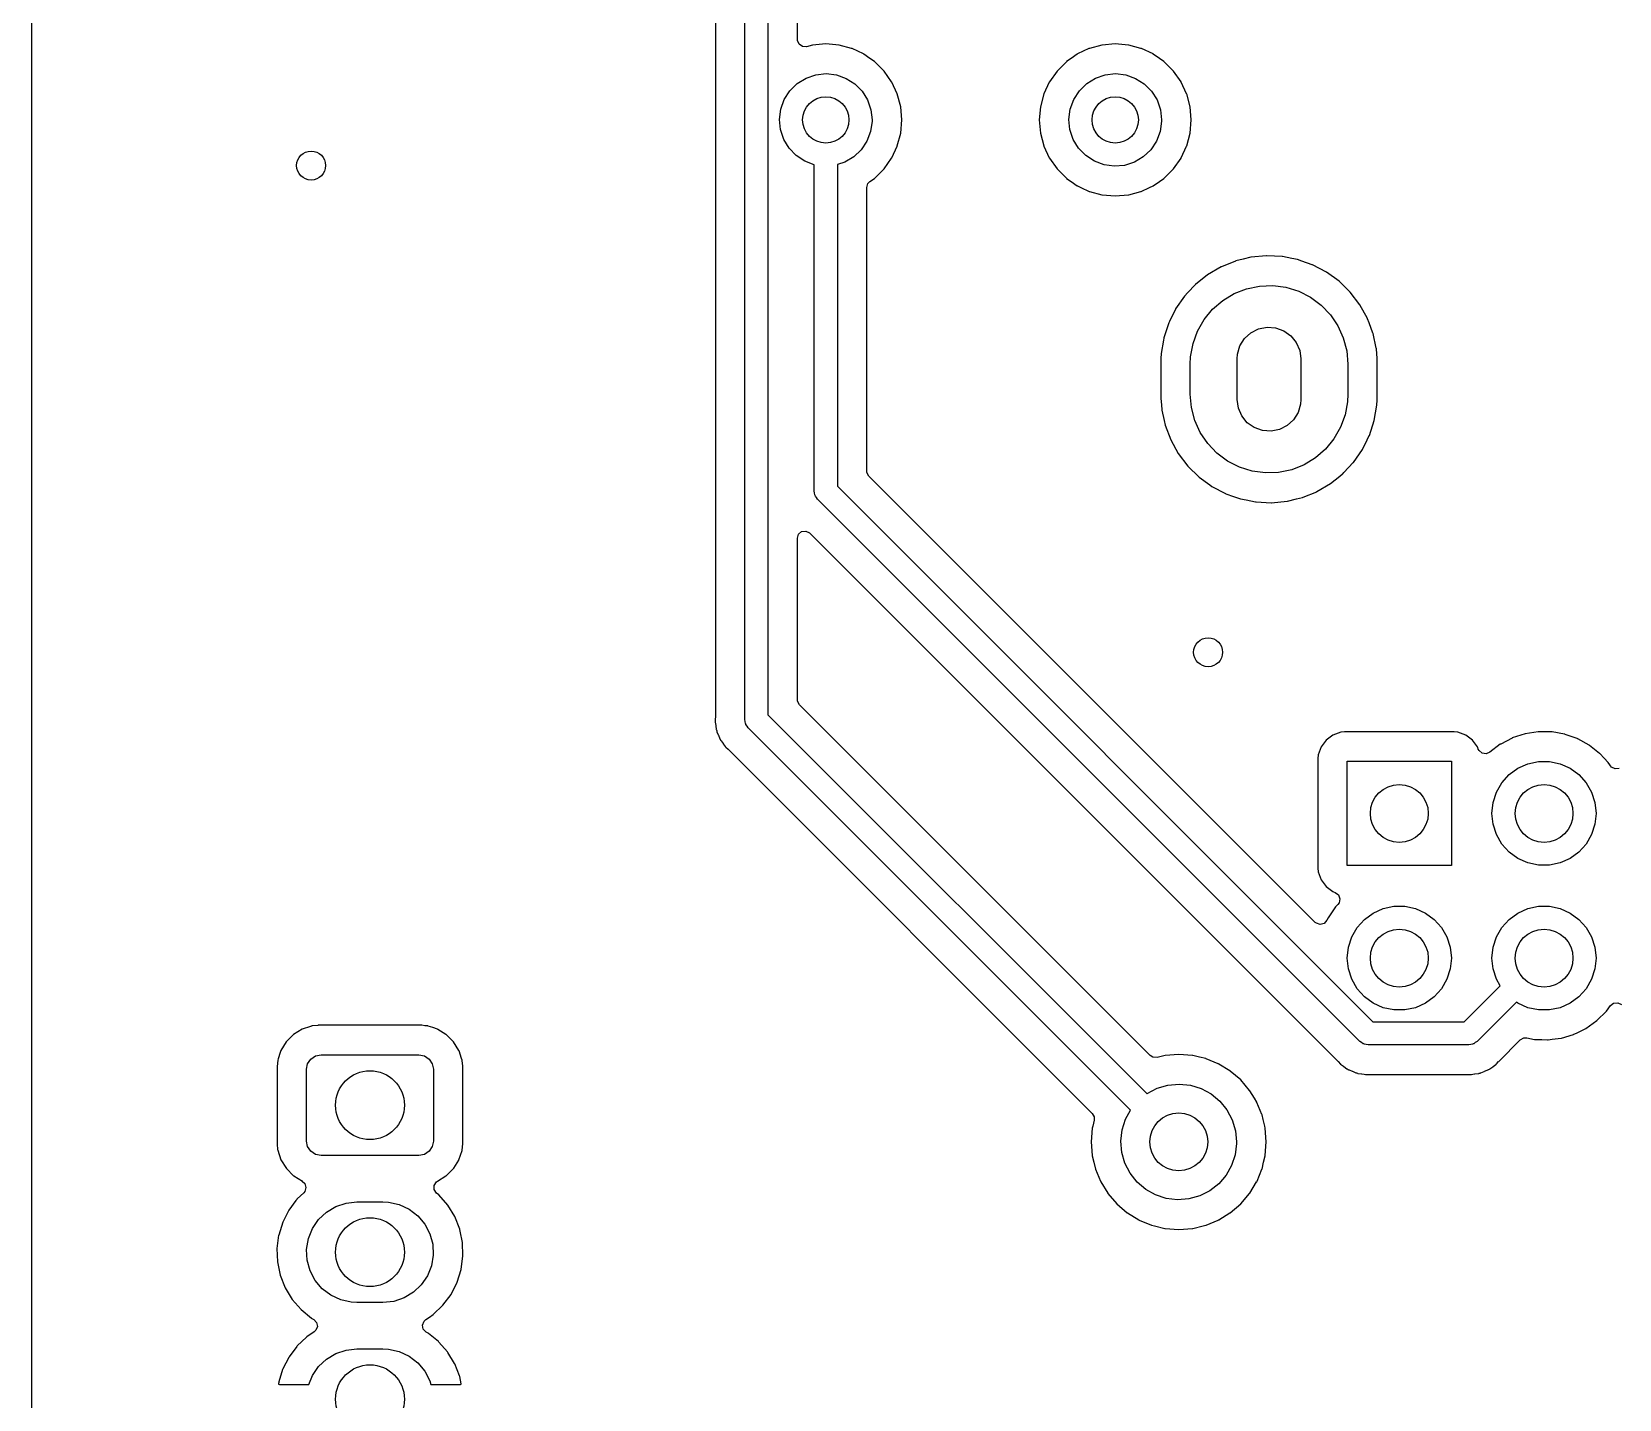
# Model space of a CAD drawing. Extents: x 83 to 134, y -229 to -45.
# Drawn here: x 83.06 to 110.48, y -125.73 to -102.11 of the extents above; entities that cross this region are included whole.
import ezdxf

# ---------------------------------------------------------------- set-up
doc = ezdxf.new("R2010")
doc.units = 0
doc.layers.add('BLACK', color=7, linetype='CONTINUOUS')

msp = doc.modelspace()

# ---------------------------------------------------------------- linework, layer by layer
at = {"layer": 'BLACK', "linetype": 'CONTINUOUS'}
for p, q in [((83.0585, -189.882), (83.0585, -45.0845)), ((94.866, -98.7602), (94.866, -113.961)), ((95.3745, -113.989), (95.3745, -98.7352)), ((95.7745, -98.8184), (95.7745, -113.907)), ((96.283, -102.245), (96.283, -99.0812)), ((96.2839, -102.26), (96.283, -102.245)), ((96.3118, -102.325), (96.2839, -102.26)), ((96.3706, -102.365), (96.3118, -102.325)), ((96.4416, -102.366), (96.3706, -102.365)), ((96.5459, -102.338), (96.4416, -102.366)), ((96.774, -102.319), (96.5459, -102.338)), ((97.0021, -102.338), (96.774, -102.319)), ((97.0074, -102.34), (97.0021, -102.338)), ((97.2179, -102.396), (97.0074, -102.34)), ((97.0074, -102.34), (97.0074, -102.34)), ((97.2232, -102.398), (97.2179, -102.396)), ((97.2179, -102.396), (97.2179, -102.396)), ((97.2282, -102.4), (97.2232, -102.398)), ((97.4258, -102.492), (97.2282, -102.4)), ((97.2282, -102.4), (97.2282, -102.4)), ((97.4307, -102.494), (97.4258, -102.492)), ((97.4258, -102.492), (97.4258, -102.492)), ((97.5356, -102.568), (97.4307, -102.494)), ((101.117, -102.494), (101.012, -102.568)), ((101.122, -102.492), (101.117, -102.494)), ((101.32, -102.4), (101.122, -102.492)), ((101.122, -102.492), (101.122, -102.492)), ((101.325, -102.398), (101.32, -102.4)), ((101.32, -102.4), (101.32, -102.4)), ((101.33, -102.396), (101.325, -102.398)), ((101.541, -102.34), (101.33, -102.396)), ((101.33, -102.396), (101.33, -102.396)), ((101.546, -102.338), (101.541, -102.34)), ((101.541, -102.34), (101.541, -102.34)), ((101.774, -102.319), (101.546, -102.338)), ((102.002, -102.338), (101.774, -102.319)), ((102.007, -102.34), (102.002, -102.338)), ((102.218, -102.396), (102.007, -102.34)), ((102.007, -102.34), (102.007, -102.34)), ((102.223, -102.398), (102.218, -102.396)), ((102.218, -102.396), (102.218, -102.396)), ((102.228, -102.4), (102.223, -102.398)), ((102.426, -102.492), (102.228, -102.4)), ((102.228, -102.4), (102.228, -102.4)), ((102.431, -102.494), (102.426, -102.492)), ((102.426, -102.492), (102.426, -102.492)), ((102.536, -102.568), (102.431, -102.494)), ((97.6138, -102.623), (97.5356, -102.568)), ((97.6183, -102.626), (97.6138, -102.623)), ((97.6138, -102.623), (97.6138, -102.623)), ((97.7802, -102.788), (97.6183, -102.626)), ((97.9115, -102.975), (97.7802, -102.788)), ((100.768, -102.788), (100.636, -102.975)), ((100.93, -102.626), (100.768, -102.788)), ((100.934, -102.623), (100.93, -102.626)), ((101.012, -102.568), (100.934, -102.623)), ((100.934, -102.623), (100.934, -102.623)), ((102.614, -102.623), (102.536, -102.568)), ((102.618, -102.626), (102.614, -102.623)), ((102.614, -102.623), (102.614, -102.623)), ((102.78, -102.788), (102.618, -102.626)), ((102.912, -102.975), (102.78, -102.788)), ((96.154, -103.126), (96.2815, -103.002)), ((96.2815, -103.002), (96.4334, -102.908)), ((96.4334, -102.908), (96.6022, -102.851)), ((96.6022, -102.851), (96.7796, -102.832)), ((96.7796, -102.832), (96.9567, -102.853)), ((96.9567, -102.853), (97.1247, -102.913)), ((97.1247, -102.913), (97.2753, -103.009)), ((97.2753, -103.009), (97.401, -103.135)), ((97.9138, -102.98), (97.9115, -102.975)), ((98.006, -103.178), (97.9138, -102.98)), ((97.9138, -102.98), (97.9138, -102.98)), ((100.634, -102.98), (100.542, -103.178)), ((100.636, -102.975), (100.634, -102.98)), ((100.634, -102.98), (100.634, -102.98)), ((101.154, -103.126), (101.281, -103.002)), ((101.281, -103.002), (101.433, -102.908)), ((101.433, -102.908), (101.602, -102.851)), ((101.602, -102.851), (101.78, -102.832)), ((101.78, -102.832), (101.957, -102.853)), ((101.957, -102.853), (102.125, -102.913)), ((102.125, -102.913), (102.275, -103.009)), ((102.275, -103.009), (102.401, -103.135)), ((102.914, -102.98), (102.912, -102.975)), ((103.006, -103.178), (102.914, -102.98)), ((102.914, -102.98), (102.914, -102.98)), ((95.9964, -103.444), (96.0574, -103.276)), ((96.0574, -103.276), (96.154, -103.126)), ((97.401, -103.135), (97.4955, -103.286)), ((97.4955, -103.286), (97.5541, -103.455)), ((98.0083, -103.183), (98.006, -103.178)), ((98.0675, -103.404), (98.0083, -103.183)), ((100.54, -103.183), (100.48, -103.404)), ((100.542, -103.178), (100.54, -103.183)), ((100.996, -103.444), (101.057, -103.276)), ((101.057, -103.276), (101.154, -103.126)), ((102.401, -103.135), (102.495, -103.286)), ((102.495, -103.286), (102.554, -103.455)), ((103.008, -103.183), (103.006, -103.178)), ((103.068, -103.404), (103.008, -103.183)), ((95.9741, -103.621), (95.9964, -103.444)), ((95.9915, -103.798), (95.9741, -103.621)), ((97.5541, -103.455), (97.574, -103.632)), ((97.574, -103.632), (97.5737, -103.654)), ((98.0875, -103.632), (98.0675, -103.404)), ((98.0675, -103.86), (98.0875, -103.632)), ((100.48, -103.404), (100.461, -103.632)), ((100.461, -103.632), (100.48, -103.86)), ((100.974, -103.621), (100.996, -103.444)), ((100.991, -103.798), (100.974, -103.621)), ((102.554, -103.455), (102.574, -103.632)), ((102.574, -103.632), (102.574, -103.654)), ((103.087, -103.632), (103.068, -103.404)), ((103.068, -103.86), (103.087, -103.632)), ((96.0478, -103.968), (95.9915, -103.798)), ((97.5489, -103.831), (97.4855, -103.998)), ((97.5737, -103.654), (97.5489, -103.831)), ((98.0083, -104.081), (98.0675, -103.86)), ((100.48, -103.86), (100.54, -104.081)), ((101.048, -103.968), (100.991, -103.798)), ((102.549, -103.831), (102.486, -103.998)), ((102.574, -103.654), (102.549, -103.831)), ((103.008, -104.081), (103.068, -103.86)), ((96.1402, -104.12), (96.0478, -103.968)), ((96.2641, -104.248), (96.1402, -104.12)), ((97.3868, -104.146), (97.2577, -104.269)), ((97.4855, -103.998), (97.3868, -104.146)), ((97.9138, -104.284), (98.006, -104.086)), ((98.006, -104.086), (98.0083, -104.081)), ((98.006, -104.086), (98.006, -104.086)), ((100.54, -104.081), (100.542, -104.086)), ((100.542, -104.086), (100.542, -104.086)), ((100.542, -104.086), (100.634, -104.284)), ((101.14, -104.12), (101.048, -103.968)), ((101.264, -104.248), (101.14, -104.12)), ((102.387, -104.146), (102.258, -104.269)), ((102.486, -103.998), (102.387, -104.146)), ((102.914, -104.284), (103.006, -104.086)), ((103.006, -104.086), (103.008, -104.081)), ((103.006, -104.086), (103.006, -104.086)), ((96.4133, -104.346), (96.2641, -104.248)), ((96.574, -104.406), (96.4133, -104.346)), ((96.574, -110.042), (96.574, -104.406)), ((97.1045, -104.361), (96.974, -104.403)), ((96.974, -104.403), (96.974, -109.959)), ((97.2577, -104.269), (97.1045, -104.361)), ((97.7802, -104.476), (97.9115, -104.289)), ((97.9115, -104.289), (97.9138, -104.284)), ((97.9138, -104.284), (97.9138, -104.284)), ((100.634, -104.284), (100.634, -104.284)), ((100.634, -104.284), (100.636, -104.289)), ((100.636, -104.289), (100.768, -104.476)), ((101.413, -104.346), (101.264, -104.248)), ((101.58, -104.408), (101.413, -104.346)), ((101.757, -104.432), (101.58, -104.408)), ((101.935, -104.416), (101.757, -104.432)), ((102.104, -104.361), (101.935, -104.416)), ((102.258, -104.269), (102.104, -104.361)), ((102.78, -104.476), (102.912, -104.289)), ((102.912, -104.289), (102.914, -104.284)), ((102.914, -104.284), (102.914, -104.284)), ((97.4825, -104.799), (97.5025, -104.731)), ((97.5025, -104.731), (97.5362, -104.696)), ((97.5362, -104.696), (97.6138, -104.641)), ((97.6138, -104.641), (97.6183, -104.638)), ((97.6138, -104.641), (97.6138, -104.641)), ((97.6183, -104.638), (97.7802, -104.476)), ((100.768, -104.476), (100.93, -104.638)), ((100.93, -104.638), (100.934, -104.641)), ((100.934, -104.641), (100.934, -104.641)), ((100.934, -104.641), (101.012, -104.696)), ((101.012, -104.696), (101.117, -104.77)), ((102.431, -104.77), (102.536, -104.696)), ((102.536, -104.696), (102.614, -104.641)), ((102.614, -104.641), (102.618, -104.638)), ((102.614, -104.641), (102.614, -104.641)), ((102.618, -104.638), (102.78, -104.476)), ((97.4825, -109.696), (97.4825, -104.799)), ((101.117, -104.77), (101.122, -104.772)), ((101.122, -104.772), (101.122, -104.772)), ((101.122, -104.772), (101.18, -104.799)), ((101.18, -104.799), (101.325, -104.866)), ((101.325, -104.866), (101.33, -104.868)), ((101.33, -104.868), (101.33, -104.868)), ((101.33, -104.868), (101.541, -104.924)), ((101.541, -104.924), (101.541, -104.924)), ((101.541, -104.924), (101.546, -104.926)), ((101.546, -104.926), (101.774, -104.945)), ((101.774, -104.945), (102.002, -104.926)), ((102.002, -104.926), (102.007, -104.924)), ((102.007, -104.924), (102.218, -104.868)), ((102.007, -104.924), (102.007, -104.924)), ((102.218, -104.868), (102.223, -104.866)), ((102.218, -104.868), (102.218, -104.868)), ((102.223, -104.866), (102.368, -104.799)), ((102.368, -104.799), (102.426, -104.772)), ((102.426, -104.772), (102.431, -104.77)), ((102.426, -104.772), (102.426, -104.772)), ((103.85, -106.069), (103.607, -106.167)), ((103.854, -106.067), (103.85, -106.069)), ((103.85, -106.069), (103.85, -106.069)), ((103.983, -106.036), (103.854, -106.067)), ((104.113, -106.004), (103.983, -106.036)), ((104.118, -106.003), (104.113, -106.004)), ((104.113, -106.004), (104.113, -106.004)), ((104.387, -105.977), (104.118, -106.003)), ((104.392, -105.977), (104.387, -105.977)), ((104.654, -105.99), (104.392, -105.977)), ((104.392, -105.977), (104.392, -105.977)), ((104.658, -105.99), (104.654, -105.99)), ((104.654, -105.99), (104.654, -105.99)), ((104.663, -105.991), (104.658, -105.99)), ((104.826, -106.024), (104.663, -105.991)), ((104.663, -105.991), (104.663, -105.991)), ((104.924, -106.043), (104.826, -106.024)), ((104.998, -106.069), (104.924, -106.043)), ((105.176, -106.132), (104.998, -106.069)), ((103.369, -106.306), (103.157, -106.475)), ((103.603, -106.169), (103.369, -106.306)), ((103.607, -106.167), (103.603, -106.169)), ((105.18, -106.133), (105.176, -106.132)), ((105.176, -106.132), (105.176, -106.132)), ((105.42, -106.259), (105.18, -106.133)), ((105.639, -106.419), (105.42, -106.259)), ((103.029, -106.612), (102.972, -106.674)), ((103.154, -106.479), (103.029, -106.612)), ((103.157, -106.475), (103.154, -106.479)), ((103.629, -106.751), (103.825, -106.632)), ((103.825, -106.632), (104.039, -106.547)), ((104.039, -106.547), (104.264, -106.5)), ((104.264, -106.5), (104.494, -106.492)), ((104.494, -106.492), (104.722, -106.522)), ((104.722, -106.522), (104.942, -106.59)), ((104.942, -106.59), (105.147, -106.694)), ((105.833, -106.609), (105.639, -106.419)), ((105.998, -106.824), (105.833, -106.609)), ((102.815, -106.9), (102.709, -107.113)), ((102.817, -106.896), (102.815, -106.9)), ((102.815, -106.9), (102.815, -106.9)), ((102.972, -106.674), (102.817, -106.896)), ((103.309, -107.08), (103.455, -106.902)), ((103.455, -106.902), (103.629, -106.751)), ((105.147, -106.694), (105.331, -106.831)), ((105.331, -106.831), (105.49, -106.998)), ((106.129, -107.061), (105.998, -106.824)), ((102.697, -107.139), (102.612, -107.397)), ((102.709, -107.113), (102.697, -107.139)), ((103.195, -107.28), (103.309, -107.08)), ((104.249, -107.241), (104.395, -107.211)), ((104.395, -107.211), (104.544, -107.222)), ((105.49, -106.998), (105.618, -107.189)), ((105.618, -107.189), (105.713, -107.398)), ((106.131, -107.065), (106.129, -107.061)), ((106.159, -107.139), (106.131, -107.065)), ((106.131, -107.065), (106.131, -107.065)), ((106.225, -107.315), (106.159, -107.139)), ((102.606, -107.434), (102.566, -107.664)), ((102.611, -107.401), (102.606, -107.434)), ((102.612, -107.397), (102.611, -107.401)), ((102.611, -107.401), (102.611, -107.401)), ((103.117, -107.496), (103.195, -107.28)), ((103.928, -107.536), (104.006, -107.409)), ((104.006, -107.409), (104.116, -107.308)), ((104.116, -107.308), (104.249, -107.241)), ((104.544, -107.222), (104.685, -107.273)), ((104.685, -107.273), (104.807, -107.359)), ((104.807, -107.359), (104.9, -107.475)), ((104.9, -107.475), (104.96, -107.612)), ((105.713, -107.398), (105.771, -107.621)), ((106.226, -107.319), (106.225, -107.315)), ((106.283, -107.575), (106.226, -107.319)), ((106.226, -107.319), (106.226, -107.319)), ((102.566, -107.664), (102.561, -107.75)), ((102.561, -107.75), (102.561, -108.439)), ((103.07, -107.85), (103.076, -107.722)), ((103.076, -107.722), (103.117, -107.496)), ((103.88, -107.76), (103.886, -107.68)), ((103.88, -108.46), (103.88, -107.76)), ((103.886, -107.68), (103.928, -107.536)), ((104.96, -107.612), (104.98, -107.76)), ((104.98, -107.76), (104.98, -108.46)), ((105.771, -107.621), (105.79, -107.85)), ((106.284, -107.58), (106.283, -107.575)), ((106.284, -107.584), (106.284, -107.58)), ((106.296, -107.751), (106.284, -107.584)), ((106.298, -107.781), (106.296, -107.751)), ((103.07, -108.37), (103.07, -107.85)), ((105.79, -107.85), (105.79, -108.37)), ((106.298, -108.47), (106.298, -107.781)), ((102.561, -108.439), (102.562, -108.441)), ((102.562, -108.441), (102.57, -108.552)), ((102.562, -108.441), (102.562, -108.441)), ((102.57, -108.552), (102.576, -108.64)), ((103.089, -108.599), (103.07, -108.37)), ((103.9, -108.608), (103.88, -108.46)), ((104.974, -108.54), (104.932, -108.684)), ((104.98, -108.46), (104.974, -108.54)), ((105.784, -108.498), (105.743, -108.724)), ((105.79, -108.37), (105.784, -108.498)), ((106.248, -108.823), (106.294, -108.556)), ((106.294, -108.556), (106.298, -108.47)), ((102.576, -108.64), (102.577, -108.645)), ((102.577, -108.645), (102.577, -108.645)), ((102.577, -108.645), (102.616, -108.823)), ((102.616, -108.823), (102.635, -108.905)), ((103.147, -108.822), (103.089, -108.599)), ((103.242, -109.031), (103.147, -108.822)), ((103.96, -108.745), (103.9, -108.608)), ((104.053, -108.861), (103.96, -108.745)), ((104.854, -108.811), (104.744, -108.912)), ((104.932, -108.684), (104.854, -108.811)), ((105.743, -108.724), (105.665, -108.94)), ((106.163, -109.081), (106.248, -108.823)), ((102.635, -108.905), (102.731, -109.159)), ((103.37, -109.222), (103.242, -109.031)), ((104.175, -108.947), (104.053, -108.861)), ((104.316, -108.998), (104.175, -108.947)), ((104.465, -109.009), (104.316, -108.998)), ((104.611, -108.979), (104.465, -109.009)), ((104.744, -108.912), (104.611, -108.979)), ((105.665, -108.94), (105.551, -109.14)), ((106.125, -109.159), (106.161, -109.085)), ((106.161, -109.085), (106.163, -109.081)), ((106.161, -109.085), (106.161, -109.085)), ((102.731, -109.159), (102.862, -109.396)), ((102.862, -109.396), (103.027, -109.611)), ((103.529, -109.389), (103.37, -109.222)), ((103.713, -109.526), (103.529, -109.389)), ((105.405, -109.318), (105.231, -109.469)), ((105.551, -109.14), (105.405, -109.318)), ((105.888, -109.546), (106.043, -109.324)), ((106.043, -109.324), (106.125, -109.159)), ((103.027, -109.611), (103.221, -109.801)), ((103.918, -109.63), (103.713, -109.526)), ((104.138, -109.698), (103.918, -109.63)), ((104.821, -109.673), (104.596, -109.72)), ((105.035, -109.588), (104.821, -109.673)), ((105.231, -109.469), (105.035, -109.588)), ((105.723, -109.723), (105.885, -109.55)), ((105.885, -109.55), (105.888, -109.546)), ((105.885, -109.55), (105.885, -109.55)), ((97.4854, -109.723), (97.4825, -109.696)), ((97.5194, -109.785), (97.4854, -109.723)), ((105.227, -117.493), (97.5194, -109.785)), ((103.221, -109.801), (103.224, -109.804)), ((103.224, -109.804), (103.224, -109.804)), ((103.224, -109.804), (103.407, -109.937)), ((103.407, -109.937), (103.44, -109.961)), ((104.366, -109.728), (104.138, -109.698)), ((104.596, -109.72), (104.366, -109.728)), ((105.257, -110.051), (105.491, -109.914)), ((105.491, -109.914), (105.652, -109.785)), ((105.652, -109.785), (105.699, -109.747)), ((105.699, -109.747), (105.703, -109.745)), ((105.699, -109.747), (105.699, -109.747)), ((105.703, -109.745), (105.723, -109.723)), ((96.5814, -110.074), (96.574, -110.042)), ((96.5851, -110.108), (96.5814, -110.074)), ((96.5912, -110.117), (96.5851, -110.108)), ((96.5938, -110.129), (96.5912, -110.117)), ((96.6146, -110.155), (96.5938, -110.129)), ((96.6323, -110.183), (96.6146, -110.155)), ((106, -119.551), (96.6323, -110.183)), ((96.974, -109.959), (106.225, -119.21)), ((103.44, -109.961), (103.68, -110.087)), ((103.68, -110.087), (103.684, -110.088)), ((103.684, -110.088), (103.684, -110.088)), ((103.684, -110.088), (103.816, -110.135)), ((103.816, -110.135), (103.936, -110.177)), ((103.936, -110.177), (104.034, -110.196)), ((104.034, -110.196), (104.197, -110.229)), ((104.197, -110.229), (104.197, -110.229)), ((104.197, -110.229), (104.202, -110.23)), ((104.202, -110.23), (104.206, -110.23)), ((104.206, -110.23), (104.206, -110.23)), ((104.206, -110.23), (104.468, -110.243)), ((104.473, -110.243), (104.742, -110.217)), ((104.742, -110.217), (104.747, -110.216)), ((104.747, -110.216), (104.903, -110.178)), ((104.747, -110.216), (104.747, -110.216)), ((104.903, -110.178), (105.006, -110.153)), ((105.006, -110.153), (105.02, -110.147)), ((105.02, -110.147), (105.253, -110.053)), ((105.253, -110.053), (105.257, -110.051)), ((105.253, -110.053), (105.253, -110.053)), ((104.468, -110.243), (104.468, -110.243)), ((104.468, -110.243), (104.473, -110.243)), ((96.303, -110.789), (96.3566, -110.742)), ((96.3566, -110.742), (96.4269, -110.732)), ((96.4269, -110.732), (96.4915, -110.762)), ((96.4915, -110.762), (96.4981, -110.768)), ((96.4981, -110.768), (101.06, -115.33)), ((96.283, -110.857), (96.303, -110.789)), ((96.283, -113.644), (96.283, -110.857)), ((96.2859, -113.671), (96.283, -113.644)), ((96.3199, -113.733), (96.2859, -113.671)), ((102.377, -119.79), (96.3199, -113.733)), ((94.8657, -113.969), (94.8618, -114.027)), ((94.8618, -114.027), (94.8631, -114.034)), ((94.8631, -114.034), (94.8631, -114.034)), ((94.8631, -114.034), (94.8727, -114.09)), ((94.866, -113.961), (94.8657, -113.969)), ((95.3819, -114.022), (95.3745, -113.989)), ((95.3856, -114.055), (95.3819, -114.022)), ((95.3917, -114.065), (95.3856, -114.055)), ((95.3943, -114.076), (95.3917, -114.065)), ((95.7745, -113.907), (102.319, -120.451)), ((94.8727, -114.09), (94.8737, -114.096)), ((94.8737, -114.096), (94.8814, -114.16)), ((94.8814, -114.16), (94.8841, -114.167)), ((94.8841, -114.167), (94.8847, -114.169)), ((94.8847, -114.169), (94.8892, -114.186)), ((94.8892, -114.186), (94.8899, -114.188)), ((94.8899, -114.188), (94.8912, -114.196)), ((94.8912, -114.196), (94.8943, -114.203)), ((94.8943, -114.203), (94.9169, -114.254)), ((94.9169, -114.254), (94.9194, -114.26)), ((94.9194, -114.26), (94.942, -114.32)), ((94.942, -114.32), (94.9463, -114.326)), ((94.9463, -114.326), (94.9475, -114.329)), ((94.9475, -114.329), (94.9558, -114.344)), ((95.4151, -114.102), (95.3943, -114.076)), ((95.4328, -114.131), (95.4151, -114.102)), ((102.037, -120.735), (95.4328, -114.131)), ((105.533, -114.259), (105.417, -114.347)), ((105.67, -114.208), (105.533, -114.259)), ((105.732, -114.201), (105.67, -114.208)), ((107.628, -114.201), (105.732, -114.201)), ((107.69, -114.208), (107.628, -114.201)), ((107.827, -114.259), (107.69, -114.208)), ((107.943, -114.347), (107.827, -114.259)), ((108.628, -114.309), (108.431, -114.412)), ((108.632, -114.307), (108.628, -114.309)), ((108.628, -114.309), (108.628, -114.309)), ((108.852, -114.235), (108.632, -114.307)), ((109.081, -114.2), (108.852, -114.235)), ((109.087, -114.2), (109.081, -114.2)), ((109.24, -114.202), (109.087, -114.2)), ((109.087, -114.2), (109.087, -114.2)), ((109.313, -114.203), (109.24, -114.202)), ((109.318, -114.204), (109.313, -114.203)), ((109.536, -114.243), (109.318, -114.204)), ((109.318, -114.204), (109.318, -114.204)), ((109.541, -114.244), (109.536, -114.243)), ((109.536, -114.243), (109.536, -114.243)), ((109.546, -114.245), (109.541, -114.244)), ((109.754, -114.319), (109.546, -114.245)), ((109.546, -114.245), (109.546, -114.245)), ((109.759, -114.321), (109.754, -114.319)), ((109.754, -114.319), (109.754, -114.319)), ((109.764, -114.323), (109.759, -114.321)), ((109.958, -114.43), (109.764, -114.323)), ((109.764, -114.323), (109.764, -114.323)), ((94.9558, -114.344), (94.9571, -114.346)), ((94.9571, -114.346), (94.9602, -114.353)), ((94.9602, -114.353), (94.9648, -114.359)), ((94.9648, -114.359), (94.9991, -114.403)), ((94.9991, -114.403), (95.0029, -114.409)), ((95.0029, -114.409), (95.0348, -114.455)), ((95.0348, -114.455), (95.0348, -114.455)), ((95.0348, -114.455), (95.0391, -114.461)), ((95.0391, -114.461), (95.0448, -114.467)), ((95.0448, -114.467), (95.0448, -114.467)), ((95.0448, -114.467), (95.0857, -114.503)), ((95.0857, -114.503), (95.0909, -114.508)), ((95.0909, -114.508), (101.375, -120.792)), ((105.278, -114.6), (105.271, -114.662)), ((105.329, -114.463), (105.278, -114.6)), ((105.417, -114.347), (105.329, -114.463)), ((108.031, -114.463), (107.943, -114.347)), ((108.034, -114.472), (108.031, -114.463)), ((108.044, -114.5), (108.034, -114.472)), ((108.034, -114.472), (108.034, -114.472)), ((108.057, -114.525), (108.044, -114.5)), ((108.111, -114.571), (108.057, -114.525)), ((108.182, -114.58), (108.111, -114.571)), ((108.241, -114.552), (108.182, -114.58)), ((108.242, -114.553), (108.241, -114.552)), ((108.423, -114.417), (108.242, -114.553)), ((108.427, -114.414), (108.423, -114.417)), ((108.423, -114.417), (108.423, -114.417)), ((108.431, -114.412), (108.427, -114.414)), ((109.962, -114.433), (109.958, -114.43)), ((109.958, -114.43), (109.958, -114.43)), ((109.966, -114.436), (109.962, -114.433)), ((110.14, -114.573), (109.966, -114.436)), ((109.966, -114.436), (109.966, -114.436)), ((110.144, -114.576), (110.14, -114.573)), ((110.14, -114.573), (110.14, -114.573)), ((110.219, -114.658), (110.144, -114.576)), ((105.271, -114.662), (105.271, -116.558)), ((105.78, -116.51), (105.78, -114.71)), ((105.78, -114.71), (107.58, -114.71)), ((107.58, -114.71), (107.58, -116.51)), ((108.578, -114.941), (108.73, -114.831)), ((108.73, -114.831), (108.902, -114.754)), ((108.902, -114.754), (109.086, -114.715)), ((109.086, -114.715), (109.274, -114.715)), ((109.274, -114.715), (109.458, -114.754)), ((109.458, -114.754), (109.63, -114.831)), ((109.63, -114.831), (109.782, -114.941)), ((110.285, -114.731), (110.219, -114.658)), ((110.3, -114.748), (110.285, -114.731)), ((110.303, -114.752), (110.3, -114.748)), ((110.325, -114.787), (110.303, -114.752)), ((110.303, -114.752), (110.303, -114.752)), ((110.346, -114.811), (110.325, -114.787)), ((110.409, -114.842), (110.346, -114.811)), ((110.48, -114.834), (110.409, -114.842)), ((108.358, -115.244), (108.452, -115.081)), ((108.452, -115.081), (108.578, -114.941)), ((109.782, -114.941), (109.908, -115.081)), ((109.908, -115.081), (110.002, -115.244)), ((101.06, -115.33), (105.62, -119.89)), ((108.28, -115.61), (108.3, -115.423)), ((108.3, -115.423), (108.358, -115.244)), ((110.002, -115.244), (110.06, -115.423)), ((110.06, -115.423), (110.08, -115.61)), ((108.3, -115.797), (108.28, -115.61)), ((110.08, -115.61), (110.06, -115.797)), ((108.358, -115.976), (108.3, -115.797)), ((108.452, -116.139), (108.358, -115.976)), ((110.002, -115.976), (109.908, -116.139)), ((110.06, -115.797), (110.002, -115.976)), ((108.578, -116.279), (108.452, -116.139)), ((109.908, -116.139), (109.782, -116.279)), ((107.58, -116.51), (105.78, -116.51)), ((108.73, -116.389), (108.578, -116.279)), ((108.902, -116.466), (108.73, -116.389)), ((109.086, -116.505), (108.902, -116.466)), ((109.274, -116.505), (109.086, -116.505)), ((109.458, -116.466), (109.274, -116.505)), ((109.63, -116.389), (109.458, -116.466)), ((109.782, -116.279), (109.63, -116.389)), ((105.271, -116.558), (105.278, -116.62)), ((105.278, -116.62), (105.329, -116.757)), ((105.329, -116.757), (105.417, -116.873)), ((105.417, -116.873), (105.533, -116.961)), ((105.533, -116.961), (105.542, -116.964)), ((105.542, -116.964), (105.573, -116.976)), ((105.573, -116.976), (105.63, -117.018)), ((105.63, -117.018), (105.654, -117.085)), ((105.654, -117.085), (105.639, -117.154)), ((105.566, -117.244), (105.451, -117.412)), ((105.579, -117.225), (105.566, -117.244)), ((105.582, -117.221), (105.579, -117.225)), ((105.579, -117.225), (105.579, -117.225)), ((105.62, -117.181), (105.582, -117.221)), ((105.639, -117.154), (105.62, -117.181)), ((106.078, -117.441), (106.23, -117.331)), ((106.23, -117.331), (106.402, -117.254)), ((106.402, -117.254), (106.586, -117.215)), ((106.586, -117.215), (106.774, -117.215)), ((106.774, -117.215), (106.958, -117.254)), ((106.958, -117.254), (107.13, -117.331)), ((107.13, -117.331), (107.282, -117.441)), ((108.578, -117.441), (108.73, -117.331)), ((108.73, -117.331), (108.902, -117.254)), ((108.902, -117.254), (109.086, -117.215)), ((109.086, -117.215), (109.274, -117.215)), ((109.274, -117.215), (109.458, -117.254)), ((109.458, -117.254), (109.63, -117.331)), ((109.63, -117.331), (109.782, -117.441)), ((105.247, -117.509), (105.227, -117.493)), ((105.315, -117.53), (105.247, -117.509)), ((105.383, -117.51), (105.315, -117.53)), ((105.43, -117.457), (105.383, -117.51)), ((105.451, -117.412), (105.43, -117.457)), ((105.858, -117.744), (105.952, -117.581)), ((105.952, -117.581), (106.078, -117.441)), ((107.282, -117.441), (107.408, -117.581)), ((107.408, -117.581), (107.502, -117.744)), ((108.358, -117.744), (108.452, -117.581)), ((108.452, -117.581), (108.578, -117.441)), ((109.782, -117.441), (109.908, -117.581)), ((109.908, -117.581), (110.002, -117.744)), ((105.8, -117.923), (105.858, -117.744)), ((107.502, -117.744), (107.56, -117.923)), ((108.3, -117.923), (108.358, -117.744)), ((110.002, -117.744), (110.06, -117.923)), ((105.78, -118.11), (105.8, -117.923)), ((105.8, -118.297), (105.78, -118.11)), ((107.56, -117.923), (107.58, -118.11)), ((107.58, -118.11), (107.56, -118.297)), ((108.28, -118.11), (108.3, -117.923)), ((108.3, -118.297), (108.28, -118.11)), ((110.06, -117.923), (110.08, -118.11)), ((110.08, -118.11), (110.06, -118.297)), ((105.858, -118.476), (105.8, -118.297)), ((107.56, -118.297), (107.502, -118.476)), ((108.358, -118.476), (108.3, -118.297)), ((110.06, -118.297), (110.002, -118.476)), ((105.952, -118.639), (105.858, -118.476)), ((106.078, -118.779), (105.952, -118.639)), ((107.408, -118.639), (107.282, -118.779)), ((107.502, -118.476), (107.408, -118.639)), ((107.798, -119.21), (108.421, -118.586)), ((108.421, -118.586), (108.358, -118.476)), ((109.908, -118.639), (109.782, -118.779)), ((110.002, -118.476), (109.908, -118.639)), ((106.23, -118.889), (106.078, -118.779)), ((106.402, -118.966), (106.23, -118.889)), ((106.586, -119.005), (106.402, -118.966)), ((106.958, -118.966), (106.774, -119.005)), ((107.13, -118.889), (106.958, -118.966)), ((107.282, -118.779), (107.13, -118.889)), ((108.703, -118.87), (108.022, -119.551)), ((108.73, -118.889), (108.703, -118.87)), ((108.902, -118.966), (108.73, -118.889)), ((109.086, -119.005), (108.902, -118.966)), ((109.458, -118.966), (109.274, -119.005)), ((109.63, -118.889), (109.458, -118.966)), ((109.782, -118.779), (109.63, -118.889)), ((110.256, -119.026), (110.325, -118.93)), ((110.325, -118.93), (110.381, -118.886)), ((110.381, -118.886), (110.452, -118.88)), ((110.452, -118.88), (110.515, -118.913)), ((88.0014, -119.272), (87.9057, -119.282)), ((88.0046, -119.271), (88.0014, -119.272)), ((88.0014, -119.272), (88.0014, -119.272)), ((89.7954, -119.271), (88.0046, -119.271)), ((89.85, -119.277), (89.7954, -119.271)), ((89.893, -119.282), (89.85, -119.277)), ((106.225, -119.21), (107.798, -119.21)), ((106.774, -119.005), (106.586, -119.005)), ((109.274, -119.005), (109.086, -119.005)), ((109.904, -119.324), (110.092, -119.189)), ((110.092, -119.189), (110.256, -119.026)), ((87.5807, -119.432), (87.4557, -119.557)), ((87.7311, -119.338), (87.5807, -119.432)), ((87.8733, -119.291), (87.7311, -119.338)), ((87.8923, -119.285), (87.8733, -119.291)), ((87.8988, -119.282), (87.8923, -119.285)), ((87.8923, -119.285), (87.8923, -119.285)), ((87.9057, -119.282), (87.8988, -119.282)), ((87.9057, -119.282), (87.9057, -119.282)), ((89.8999, -119.282), (89.893, -119.282)), ((89.893, -119.282), (89.893, -119.282)), ((89.9064, -119.284), (89.8999, -119.282)), ((89.988, -119.311), (89.9064, -119.284)), ((89.9064, -119.284), (89.9064, -119.284)), ((90.0677, -119.338), (89.988, -119.311)), ((90.074, -119.342), (90.0677, -119.338)), ((90.2121, -119.427), (90.074, -119.342)), ((90.074, -119.342), (90.074, -119.342)), ((90.2183, -119.431), (90.2121, -119.427)), ((90.3435, -119.556), (90.2183, -119.431)), ((106.029, -119.569), (106, -119.551)), ((108.022, -119.551), (107.993, -119.569)), ((108.399, -119.893), (108.77, -119.522)), ((108.77, -119.522), (108.833, -119.488)), ((108.833, -119.488), (108.884, -119.487)), ((108.884, -119.487), (109.013, -119.513)), ((109.013, -119.513), (109.143, -119.518)), ((109.143, -119.518), (109.239, -119.522)), ((109.239, -119.522), (109.239, -119.522)), ((109.239, -119.522), (109.244, -119.522)), ((109.244, -119.522), (109.249, -119.521)), ((109.249, -119.521), (109.322, -119.512)), ((109.249, -119.521), (109.249, -119.521)), ((109.322, -119.512), (109.474, -119.492)), ((109.474, -119.492), (109.479, -119.491)), ((109.479, -119.491), (109.691, -119.427)), ((109.479, -119.491), (109.479, -119.491)), ((109.691, -119.427), (109.696, -119.426)), ((109.696, -119.426), (109.738, -119.405)), ((109.738, -119.405), (109.899, -119.326)), ((109.899, -119.326), (109.904, -119.324)), ((109.899, -119.326), (109.899, -119.326)), ((87.351, -119.743), (87.3163, -119.848)), ((87.3629, -119.707), (87.351, -119.743)), ((87.4557, -119.557), (87.3629, -119.707)), ((87.8782, -119.853), (87.9593, -119.799)), ((87.9593, -119.799), (88.055, -119.78)), ((88.055, -119.78), (89.745, -119.78)), ((89.745, -119.78), (89.8407, -119.799)), ((89.8407, -119.799), (89.9218, -119.853)), ((90.4365, -119.706), (90.3435, -119.556)), ((90.4389, -119.713), (90.4365, -119.706)), ((90.4828, -119.845), (90.4389, -119.713)), ((102.425, -119.82), (102.377, -119.79)), ((102.496, -119.824), (102.425, -119.82)), ((102.633, -119.79), (102.496, -119.824)), ((102.87, -119.772), (102.633, -119.79)), ((103.107, -119.79), (102.87, -119.772)), ((103.112, -119.792), (103.107, -119.79)), ((103.23, -119.82), (103.112, -119.792)), ((103.112, -119.792), (103.112, -119.792)), ((103.338, -119.846), (103.23, -119.82)), ((106.055, -119.59), (106.029, -119.569)), ((106.066, -119.592), (106.055, -119.59)), ((106.076, -119.598), (106.066, -119.592)), ((106.109, -119.602), (106.076, -119.598)), ((106.141, -119.61), (106.109, -119.602)), ((107.88, -119.61), (106.141, -119.61)), ((107.913, -119.602), (107.88, -119.61)), ((107.946, -119.598), (107.913, -119.602)), ((107.956, -119.592), (107.946, -119.598)), ((107.967, -119.59), (107.956, -119.592)), ((107.993, -119.569), (107.967, -119.59)), ((87.3072, -119.875), (87.2965, -119.98)), ((87.2965, -119.98), (87.2965, -121.32)), ((87.3163, -119.848), (87.3072, -119.875)), ((87.805, -120.03), (87.824, -119.934)), ((87.805, -121.27), (87.805, -120.03)), ((87.824, -119.934), (87.8782, -119.853)), ((89.9218, -119.853), (89.976, -119.934)), ((89.976, -119.934), (89.995, -120.03)), ((89.995, -120.03), (89.995, -121.27)), ((90.4925, -119.874), (90.4828, -119.845)), ((90.4932, -119.881), (90.4925, -119.874)), ((90.5032, -119.976), (90.4932, -119.881)), ((90.4932, -119.881), (90.4932, -119.881)), ((90.5035, -119.98), (90.5032, -119.976)), ((90.5035, -121.32), (90.5035, -119.98)), ((103.342, -119.848), (103.338, -119.846)), ((103.552, -119.935), (103.342, -119.848)), ((103.342, -119.848), (103.342, -119.848)), ((103.557, -119.937), (103.552, -119.935)), ((103.552, -119.935), (103.552, -119.935)), ((103.561, -119.939), (103.557, -119.937)), ((103.755, -120.058), (103.561, -119.939)), ((103.759, -120.061), (103.755, -120.058)), ((103.755, -120.058), (103.755, -120.058)), ((103.94, -120.215), (103.759, -120.061)), ((105.62, -119.89), (105.626, -119.896)), ((105.626, -119.896), (105.664, -119.94)), ((105.664, -119.94), (105.716, -119.977)), ((105.716, -119.977), (105.722, -119.981)), ((105.722, -119.981), (105.772, -120.02)), ((105.772, -120.02), (105.779, -120.023)), ((105.779, -120.023), (105.781, -120.024)), ((105.781, -120.024), (105.796, -120.033)), ((105.796, -120.033), (105.798, -120.034)), ((105.798, -120.034), (105.804, -120.039)), ((105.804, -120.039), (105.812, -120.041)), ((105.812, -120.041), (105.812, -120.041)), ((105.812, -120.041), (105.864, -120.062)), ((105.864, -120.062), (105.87, -120.064)), ((105.87, -120.064), (105.928, -120.091)), ((105.928, -120.091), (105.936, -120.092)), ((105.936, -120.092), (105.938, -120.093)), ((105.938, -120.093), (105.955, -120.097)), ((105.955, -120.097), (105.957, -120.098)), ((105.957, -120.098), (105.964, -120.101)), ((105.964, -120.101), (105.972, -120.102)), ((108.051, -120.103), (108.058, -120.1)), ((108.058, -120.1), (108.06, -120.099)), ((108.06, -120.099), (108.077, -120.095)), ((108.077, -120.095), (108.079, -120.094)), ((108.079, -120.094), (108.087, -120.093)), ((108.087, -120.093), (108.145, -120.067)), ((108.145, -120.067), (108.151, -120.065)), ((108.151, -120.065), (108.168, -120.058)), ((108.168, -120.058), (108.211, -120.042)), ((108.211, -120.042), (108.217, -120.038)), ((108.217, -120.038), (108.22, -120.036)), ((108.22, -120.036), (108.235, -120.028)), ((108.235, -120.028), (108.237, -120.027)), ((108.237, -120.027), (108.244, -120.024)), ((108.244, -120.024), (108.294, -119.985)), ((108.294, -119.985), (108.3, -119.981)), ((108.3, -119.981), (108.346, -119.949)), ((108.346, -119.949), (108.352, -119.945)), ((108.346, -119.949), (108.346, -119.949)), ((108.352, -119.945), (108.361, -119.935)), ((108.361, -119.935), (108.394, -119.898)), ((108.394, -119.898), (108.399, -119.893)), ((102.322, -120.448), (102.495, -120.358)), ((102.495, -120.358), (102.683, -120.303)), ((102.683, -120.303), (102.877, -120.285)), ((102.877, -120.285), (103.071, -120.305)), ((103.071, -120.305), (103.258, -120.363)), ((103.258, -120.363), (103.429, -120.456)), ((104.094, -120.396), (103.94, -120.215)), ((105.972, -120.102), (106.028, -120.109)), ((106.028, -120.109), (106.034, -120.11)), ((106.034, -120.11), (106.072, -120.117)), ((106.072, -120.117), (106.097, -120.122)), ((106.097, -120.122), (106.104, -120.121)), ((106.104, -120.121), (106.159, -120.118)), ((106.104, -120.121), (106.104, -120.121)), ((106.159, -120.118), (106.166, -120.118)), ((106.166, -120.118), (107.852, -120.118)), ((107.852, -120.118), (107.86, -120.118)), ((107.86, -120.118), (107.91, -120.122)), ((107.91, -120.122), (107.91, -120.122)), ((107.91, -120.122), (107.918, -120.122)), ((107.918, -120.122), (107.925, -120.121)), ((107.925, -120.121), (107.952, -120.116)), ((107.925, -120.121), (107.925, -120.121)), ((107.952, -120.116), (107.981, -120.111)), ((107.981, -120.111), (107.987, -120.11)), ((107.987, -120.11), (108.051, -120.103)), ((102.319, -120.451), (102.322, -120.448)), ((103.429, -120.456), (103.58, -120.58)), ((103.58, -120.58), (103.703, -120.732)), ((104.097, -120.4), (104.094, -120.396)), ((104.177, -120.53), (104.097, -120.4)), ((104.097, -120.4), (104.097, -120.4)), ((104.218, -120.598), (104.177, -120.53)), ((104.22, -120.603), (104.218, -120.598)), ((104.307, -120.813), (104.22, -120.603)), ((104.22, -120.603), (104.22, -120.603)), ((101.375, -120.792), (101.409, -120.854)), ((101.409, -120.911), (101.385, -121.01)), ((101.409, -120.854), (101.409, -120.911)), ((101.892, -121.077), (101.951, -120.891)), ((101.951, -120.891), (102.037, -120.735)), ((103.703, -120.732), (103.795, -120.904)), ((103.795, -120.904), (103.851, -121.091)), ((104.309, -120.817), (104.307, -120.813)), ((104.328, -120.898), (104.309, -120.817)), ((104.355, -121.01), (104.328, -120.898)), ((101.375, -121.048), (101.357, -121.285)), ((101.385, -121.01), (101.375, -121.048)), ((101.87, -121.271), (101.892, -121.077)), ((103.851, -121.091), (103.87, -121.285)), ((104.365, -121.048), (104.355, -121.01)), ((104.383, -121.285), (104.365, -121.048)), ((87.2965, -121.32), (87.2968, -121.324)), ((87.2968, -121.324), (87.2968, -121.324)), ((87.2968, -121.324), (87.3061, -121.413)), ((87.3061, -121.413), (87.3075, -121.426)), ((87.3075, -121.426), (87.3635, -121.594)), ((87.824, -121.366), (87.805, -121.27)), ((87.8782, -121.447), (87.824, -121.366)), ((87.9593, -121.501), (87.8782, -121.447)), ((89.9218, -121.447), (89.8407, -121.501)), ((89.976, -121.366), (89.9218, -121.447)), ((89.995, -121.27), (89.976, -121.366)), ((90.4636, -121.513), (90.4906, -121.431)), ((90.4906, -121.431), (90.4928, -121.425)), ((90.4906, -121.431), (90.4906, -121.431)), ((90.4928, -121.425), (90.5035, -121.32)), ((101.357, -121.285), (101.375, -121.522)), ((101.886, -121.466), (101.87, -121.271)), ((101.94, -121.653), (101.886, -121.466)), ((103.87, -121.313), (103.845, -121.507)), ((103.87, -121.285), (103.87, -121.313)), ((104.365, -121.522), (104.383, -121.285)), ((87.3635, -121.594), (87.4565, -121.744)), ((87.4565, -121.744), (87.5817, -121.869)), ((88.055, -121.52), (87.9593, -121.501)), ((89.745, -121.52), (88.055, -121.52)), ((89.8407, -121.501), (89.745, -121.52)), ((90.2193, -121.868), (90.3443, -121.743)), ((90.3443, -121.743), (90.3481, -121.737)), ((90.3481, -121.737), (90.4333, -121.599)), ((90.4333, -121.599), (90.4371, -121.593)), ((90.4333, -121.599), (90.4333, -121.599)), ((90.4371, -121.593), (90.4636, -121.513)), ((101.375, -121.522), (101.377, -121.527)), ((101.377, -121.527), (101.377, -121.527)), ((101.377, -121.527), (101.403, -121.635)), ((101.403, -121.635), (101.431, -121.753)), ((102.029, -121.827), (101.94, -121.653)), ((103.784, -121.692), (103.687, -121.861)), ((103.845, -121.507), (103.784, -121.692)), ((104.309, -121.753), (104.337, -121.635)), ((104.337, -121.635), (104.363, -121.527)), ((104.363, -121.527), (104.365, -121.522)), ((104.363, -121.527), (104.363, -121.527)), ((87.5817, -121.869), (87.5879, -121.873)), ((87.5879, -121.873), (87.5879, -121.873)), ((87.5879, -121.873), (87.7323, -121.962)), ((87.7323, -121.962), (87.7309, -121.964)), ((87.7309, -121.964), (87.7753, -122.003)), ((87.7753, -122.003), (87.7948, -122.072)), ((90.0103, -122.038), (90.047, -121.977)), ((90.047, -121.977), (90.0694, -121.962)), ((90.0689, -121.962), (90.2131, -121.872)), ((90.0694, -121.962), (90.0689, -121.962)), ((90.2131, -121.872), (90.2193, -121.868)), ((101.431, -121.753), (101.433, -121.757)), ((101.433, -121.757), (101.433, -121.757)), ((101.433, -121.757), (101.518, -121.962)), ((101.518, -121.962), (101.522, -121.972)), ((101.522, -121.972), (101.524, -121.976)), ((101.524, -121.976), (101.643, -122.17)), ((102.151, -121.98), (102.029, -121.827)), ((102.299, -122.106), (102.151, -121.98)), ((103.56, -122.009), (103.406, -122.129)), ((103.687, -121.861), (103.56, -122.009)), ((104.097, -122.17), (104.216, -121.976)), ((104.216, -121.976), (104.218, -121.972)), ((104.218, -121.972), (104.222, -121.962)), ((104.222, -121.962), (104.307, -121.757)), ((104.307, -121.757), (104.309, -121.753)), ((104.307, -121.757), (104.307, -121.757)), ((87.6356, -122.278), (87.6194, -122.299)), ((87.6388, -122.273), (87.6356, -122.278)), ((87.6427, -122.27), (87.6388, -122.273)), ((87.7557, -122.162), (87.6427, -122.27)), ((87.6427, -122.27), (87.6427, -122.27)), ((87.7742, -122.14), (87.7557, -122.162)), ((87.7948, -122.072), (87.7742, -122.14)), ((90.0122, -122.109), (90.0103, -122.038)), ((90.0522, -122.168), (90.0122, -122.109)), ((90.0895, -122.198), (90.0522, -122.168)), ((90.2428, -122.375), (90.0895, -122.198)), ((101.643, -122.17), (101.643, -122.17)), ((101.643, -122.17), (101.646, -122.174)), ((101.646, -122.174), (101.8, -122.355)), ((102.47, -122.201), (102.299, -122.106)), ((102.655, -122.262), (102.47, -122.201)), ((102.849, -122.285), (102.655, -122.262)), ((103.044, -122.27), (102.849, -122.285)), ((103.232, -122.217), (103.044, -122.27)), ((103.406, -122.129), (103.232, -122.217)), ((103.94, -122.355), (104.094, -122.174)), ((104.094, -122.174), (104.097, -122.17)), ((104.097, -122.17), (104.097, -122.17)), ((87.4968, -122.466), (87.4106, -122.635)), ((87.4992, -122.461), (87.4968, -122.466)), ((87.4968, -122.466), (87.4968, -122.466)), ((87.6194, -122.299), (87.4992, -122.461)), ((88.0125, -122.626), (88.149, -122.497)), ((88.149, -122.497), (88.3101, -122.4)), ((88.3101, -122.4), (88.4882, -122.34)), ((88.4882, -122.34), (88.675, -122.32)), ((88.675, -122.32), (89.125, -122.32)), ((89.125, -122.32), (89.222, -122.325)), ((89.222, -122.325), (89.4054, -122.366)), ((89.4054, -122.366), (89.5757, -122.446)), ((89.5757, -122.446), (89.725, -122.56)), ((89.725, -122.56), (89.8463, -122.704)), ((90.3642, -122.575), (90.2428, -122.375)), ((101.8, -122.355), (101.981, -122.509)), ((101.981, -122.509), (101.985, -122.512)), ((101.985, -122.512), (101.985, -122.512)), ((101.985, -122.512), (102.179, -122.631)), ((103.561, -122.631), (103.755, -122.512)), ((103.755, -122.512), (103.759, -122.509)), ((103.755, -122.512), (103.755, -122.512)), ((103.759, -122.509), (103.94, -122.355)), ((87.3932, -122.669), (87.3238, -122.893)), ((87.4106, -122.635), (87.3932, -122.669)), ((87.837, -122.956), (87.9068, -122.782)), ((87.9068, -122.782), (88.0125, -122.626)), ((89.8463, -122.704), (89.9339, -122.87)), ((90.4501, -122.792), (90.3642, -122.575)), ((90.4512, -122.798), (90.4501, -122.792)), ((90.4574, -122.827), (90.4512, -122.798)), ((90.4512, -122.798), (90.4512, -122.798)), ((90.4982, -123.021), (90.4574, -122.827)), ((102.179, -122.631), (102.183, -122.633)), ((102.183, -122.633), (102.188, -122.635)), ((102.188, -122.635), (102.188, -122.635)), ((102.188, -122.635), (102.398, -122.722)), ((102.398, -122.722), (102.402, -122.724)), ((102.402, -122.724), (102.449, -122.735)), ((102.449, -122.735), (102.628, -122.778)), ((102.628, -122.778), (102.628, -122.778)), ((102.628, -122.778), (102.633, -122.78)), ((102.633, -122.78), (102.87, -122.798)), ((102.87, -122.798), (103.107, -122.78)), ((103.107, -122.78), (103.112, -122.778)), ((103.112, -122.778), (103.291, -122.735)), ((103.112, -122.778), (103.112, -122.778)), ((103.291, -122.735), (103.338, -122.724)), ((103.338, -122.724), (103.342, -122.722)), ((103.342, -122.722), (103.552, -122.635)), ((103.552, -122.635), (103.557, -122.633)), ((103.552, -122.635), (103.552, -122.635)), ((103.557, -122.633), (103.561, -122.631)), ((87.299, -123.08), (87.2931, -123.125)), ((87.3231, -122.898), (87.299, -123.08)), ((87.3238, -122.893), (87.3231, -122.898)), ((87.3231, -122.898), (87.3231, -122.898)), ((87.8064, -123.141), (87.837, -122.956)), ((89.9339, -122.87), (89.9838, -123.051)), ((89.9838, -123.051), (89.9936, -123.239)), ((90.5069, -123.255), (90.4982, -123.021)), ((87.2931, -123.125), (87.3018, -123.359)), ((87.3018, -123.359), (87.3499, -123.588)), ((87.8162, -123.329), (87.8064, -123.141)), ((87.8661, -123.51), (87.8162, -123.329)), ((89.9936, -123.239), (89.963, -123.424)), ((90.4769, -123.482), (90.5062, -123.26)), ((90.5062, -123.26), (90.5069, -123.255)), ((90.5062, -123.26), (90.5062, -123.26)), ((87.3499, -123.588), (87.4358, -123.805)), ((87.9537, -123.676), (87.8661, -123.51)), ((89.8932, -123.598), (89.7875, -123.754)), ((89.963, -123.424), (89.8932, -123.598)), ((90.4068, -123.71), (90.4762, -123.487)), ((90.4762, -123.487), (90.4769, -123.482)), ((87.4358, -123.805), (87.5572, -124.005)), ((88.075, -123.82), (87.9537, -123.676)), ((88.2243, -123.934), (88.075, -123.82)), ((88.3946, -124.014), (88.2243, -123.934)), ((89.651, -123.883), (89.4899, -123.98)), ((89.7875, -123.754), (89.651, -123.883)), ((90.1612, -124.107), (90.3008, -123.919)), ((90.3008, -123.919), (90.3202, -123.881)), ((90.3202, -123.881), (90.4044, -123.715)), ((90.4044, -123.715), (90.4068, -123.71)), ((90.4044, -123.715), (90.4044, -123.715)), ((87.5572, -124.005), (87.7105, -124.182)), ((87.7105, -124.182), (87.8914, -124.33)), ((88.578, -124.055), (88.3946, -124.014)), ((88.675, -124.06), (88.578, -124.055)), ((89.125, -124.06), (88.675, -124.06)), ((89.3118, -124.04), (89.125, -124.06)), ((89.4899, -123.98), (89.3118, -124.04)), ((89.9919, -124.268), (90.1612, -124.107)), ((87.8914, -124.33), (87.896, -124.333)), ((87.896, -124.333), (87.896, -124.333)), ((87.896, -124.333), (87.929, -124.352)), ((87.929, -124.352), (87.9783, -124.403)), ((87.9922, -124.472), (87.9662, -124.538)), ((87.9783, -124.403), (87.9922, -124.472)), ((89.8079, -124.448), (89.8338, -124.382)), ((89.8217, -124.518), (89.8079, -124.448)), ((89.8338, -124.382), (89.863, -124.355)), ((89.863, -124.355), (89.9296, -124.31)), ((89.9296, -124.31), (89.9919, -124.268)), ((87.8046, -124.656), (87.6431, -124.81)), ((87.8128, -124.649), (87.8046, -124.656)), ((87.937, -124.566), (87.8128, -124.649)), ((87.9662, -124.538), (87.937, -124.566)), ((89.871, -124.569), (89.8217, -124.518)), ((89.9037, -124.588), (89.871, -124.569)), ((89.9125, -124.594), (89.9037, -124.588)), ((90.085, -124.735), (89.9125, -124.594)), ((90.0927, -124.743), (90.085, -124.735)), ((90.2389, -124.911), (90.0927, -124.743)), ((87.4972, -125.006), (87.396, -125.205)), ((87.5028, -124.997), (87.4972, -125.006)), ((87.636, -124.818), (87.5028, -124.997)), ((87.6431, -124.81), (87.636, -124.818)), ((88.0125, -125.166), (88.149, -125.037)), ((88.149, -125.037), (88.3101, -124.94)), ((88.3101, -124.94), (88.4882, -124.88)), ((88.4882, -124.88), (88.675, -124.86)), ((88.675, -124.86), (89.125, -124.86)), ((89.125, -124.86), (89.222, -124.865)), ((89.222, -124.865), (89.4054, -124.906)), ((89.4054, -124.906), (89.5757, -124.986)), ((89.5757, -124.986), (89.725, -125.1)), ((90.2452, -124.92), (90.2389, -124.911)), ((90.361, -125.111), (90.2452, -124.92)), ((87.392, -125.215), (87.3259, -125.428)), ((87.396, -125.205), (87.392, -125.215)), ((87.9068, -125.322), (88.0125, -125.166)), ((89.725, -125.1), (89.8463, -125.244)), ((89.8463, -125.244), (89.9339, -125.41)), ((90.3657, -125.12), (90.361, -125.111)), ((90.4477, -125.328), (90.3657, -125.12)), ((87.3236, -125.438), (87.321, -125.458)), ((87.321, -125.458), (87.3232, -125.472)), ((87.3232, -125.472), (87.3363, -125.476)), ((87.3259, -125.428), (87.3236, -125.438)), ((87.3363, -125.476), (87.8451, -125.476)), ((87.8451, -125.476), (87.9068, -125.322)), ((89.9339, -125.41), (89.9522, -125.476)), ((89.9522, -125.476), (90.4616, -125.476)), ((90.4507, -125.338), (90.4477, -125.328)), ((90.4767, -125.461), (90.4507, -125.338)), ((90.4616, -125.476), (90.4752, -125.472)), ((90.4752, -125.472), (90.4767, -125.461))]:
    msp.add_line(p, q, dxfattribs=at)
at = {"layer": 'BLACK'}
for centre, radius in [((96.774, -103.632), 0.4), ((101.774, -103.632), 0.4), ((87.884, -104.419), 0.25), ((103.378, -112.827), 0.25), ((106.68, -115.61), 0.5), ((109.18, -115.61), 0.5), ((106.68, -118.11), 0.5), ((109.18, -118.11), 0.5), ((88.9, -120.65), 0.595), ((102.87, -121.285), 0.5), ((88.9, -123.19), 0.595), ((88.9, -125.73), 0.595)]:
    msp.add_circle(centre, radius, dxfattribs=at)

doc.saveas('drawing.dxf')
